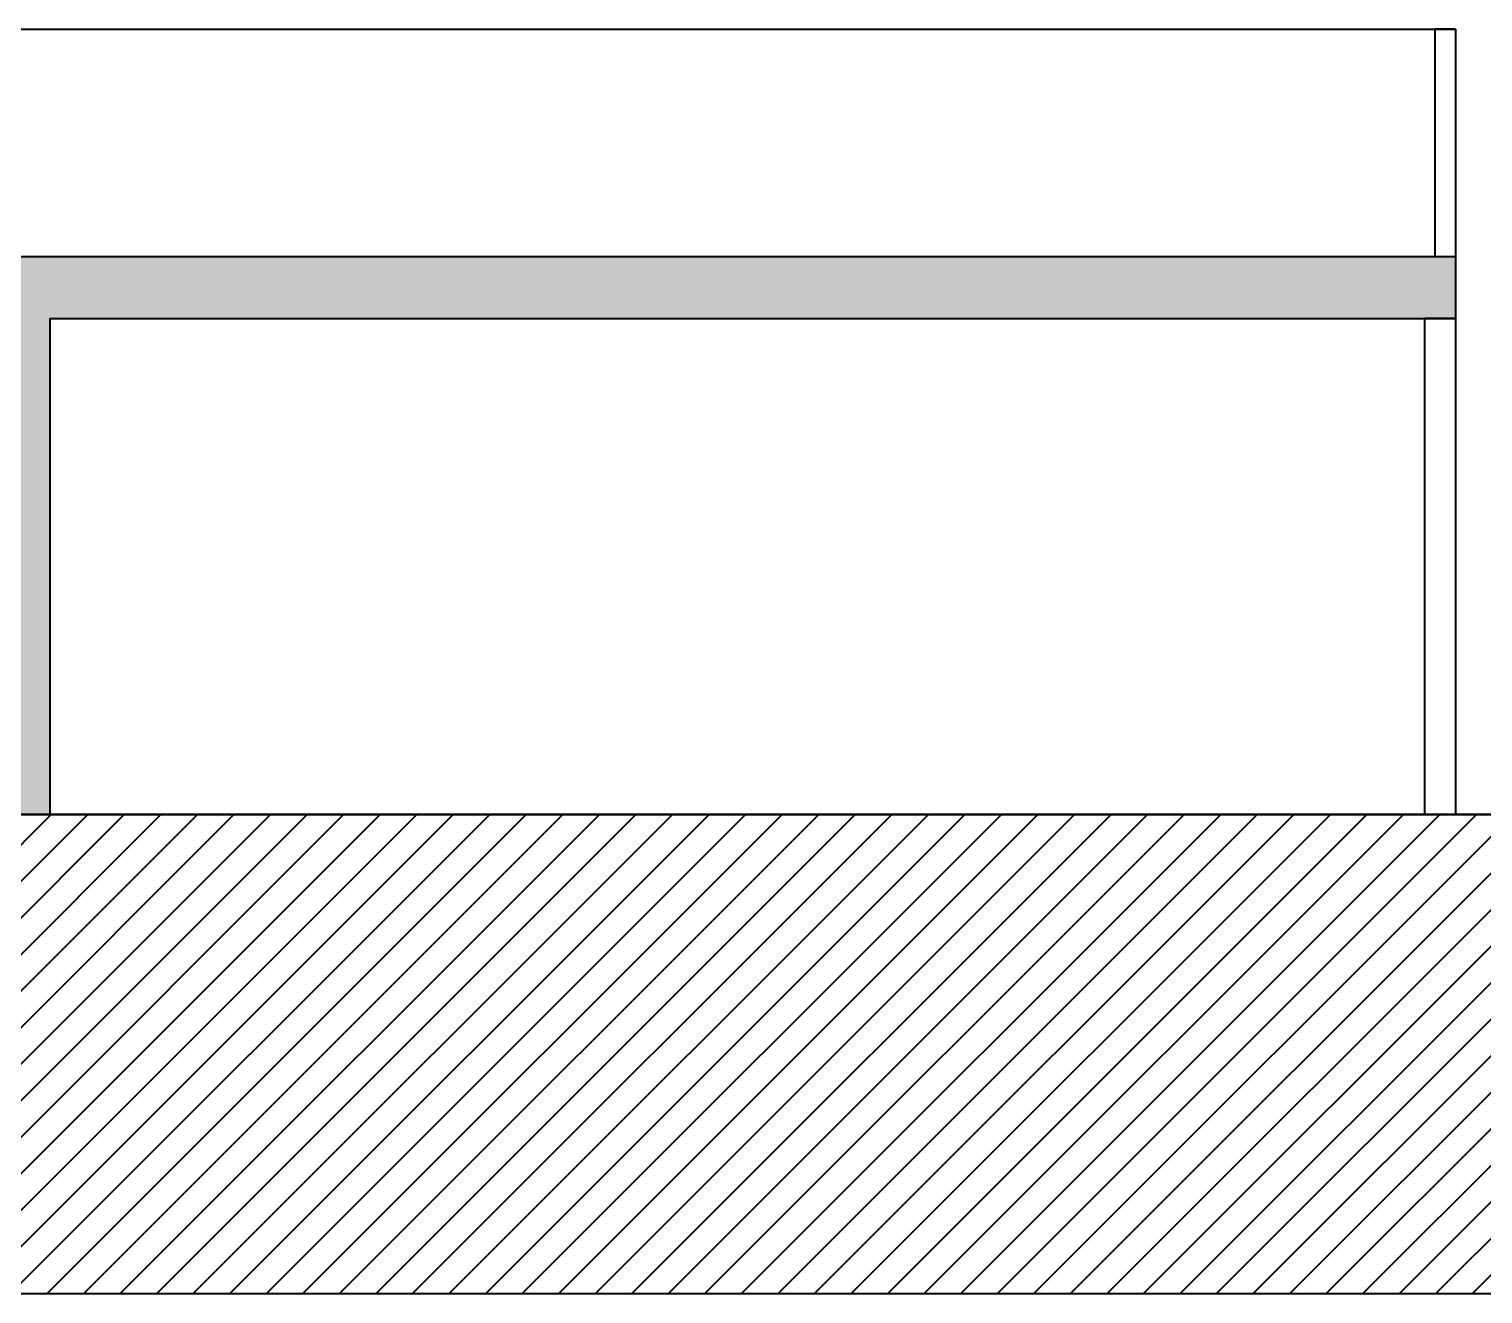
# Model space of a CAD drawing. Header units: inches. Extents: x -422522 to 22891, y -2973 to 414515.
# Drawn here: x 665 to 1369, y -2807 to -2195 of the extents above; entities that cross this region are included whole.
import ezdxf

# ---------------------------------------------------------------- set-up
doc = ezdxf.new("R2010")
doc.units = ezdxf.units.IN
doc.header["$MEASUREMENT"] = 0
doc.layers.get('0').update_dxf_attribs({"lineweight": 40})

msp = doc.modelspace()

# ---------------------------------------------------------------- hatches: boundary and pattern name
at = {"ltscale": 0.5}
h = msp.add_hatch(color=256, dxfattribs=at)
h.dxf.hatch_style = 1
h.paths.add_polyline_path([(675.27945, -2334.97032), (1355.27945, -2334.97032), (1355.27945, -2304.97032), (645.27945, -2304.97032), (645.27945, -2334.97032), (645.27945, -2574.97032), (675.27945, -2574.97032)])
h = msp.add_hatch(dxfattribs=at)
h.set_pattern_fill('ANSI31', color=256, scale=100)
h.set_pattern_definition([(45, (-10407.072, -2450.387), (-8.838835, 8.838835), [])])
h.paths.add_polyline_path([(1924.77108, -2806.91247), (1924.77108, -2574.97032), (-414.72055, -2574.97032), (-414.72055, -2806.91247)])

# ---------------------------------------------------------------- linework, layer by layer
for p, q in [((655.27945, -2194.97032), (1355.27945, -2194.97032)), ((1355.27945, -2194.97032), (1345.27945, -2194.97032)), ((1345.27945, -2194.97032), (1345.27945, -2304.97032)), ((1355.27945, -2194.97032), (1355.27945, -2574.97032)), ((645.27945, -2304.97032), (1355.27945, -2304.97032)), ((675.27945, -2334.97032), (1355.27945, -2334.97032)), ((675.27945, -2334.97032), (675.27945, -2574.97032)), ((1355.27945, -2334.97032), (1340.27945, -2334.97032)), ((1340.27945, -2334.97032), (1340.27945, -2574.97032))]:
    msp.add_line(p, q, dxfattribs=at)
msp.add_line((1924.77108, -2574.97032), (-414.72055, -2574.97032))
at = {"ltscale": 12}
msp.add_lwpolyline([(-414.72055, -2574.97032), (1924.77108, -2574.97032), (1924.77108, -2806.91247), (-414.72055, -2806.91247)], close=True, dxfattribs=at)

doc.saveas('drawing.dxf')
